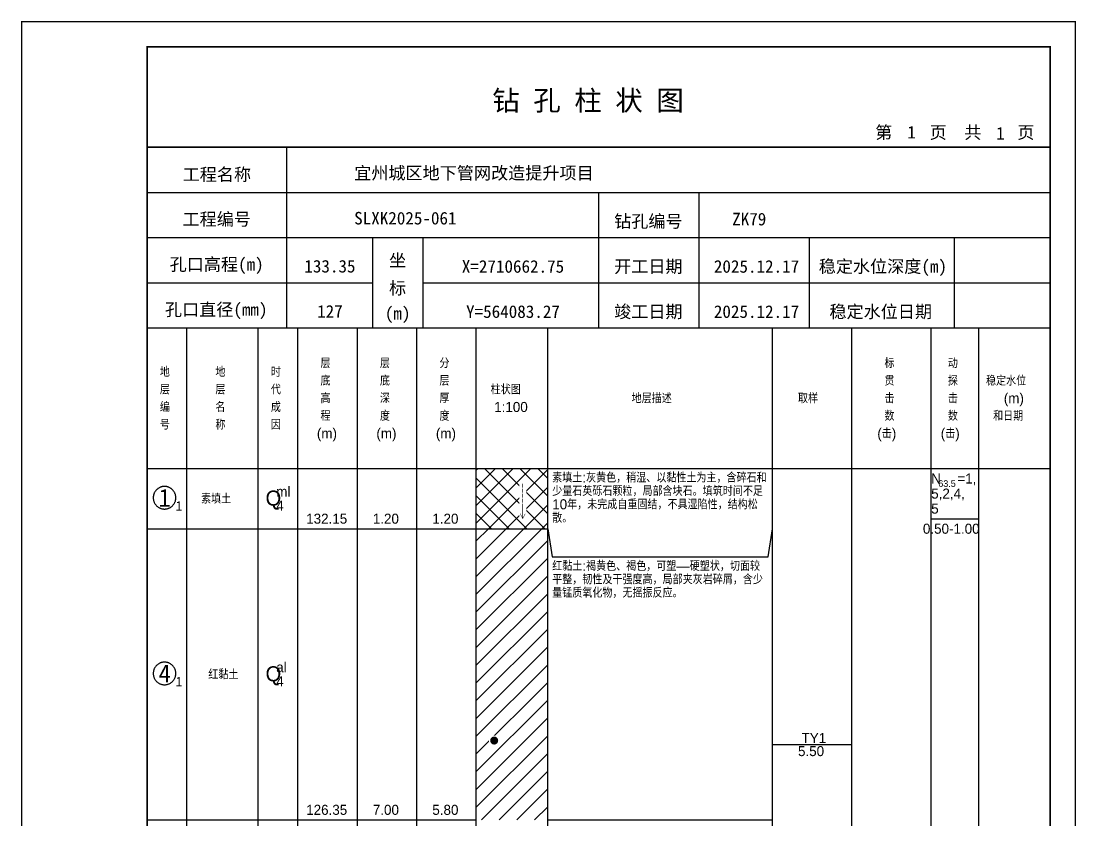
# Model space of a CAD drawing. Header units: millimetres. Extents: x 12489 to 89920, y 4630 to 4927.
# Drawn here: x 54509.3 to 54719.6, y 4767.7 to 4926.8 of the extents above; entities that cross this region are included whole.
import ezdxf
from ezdxf.enums import TextEntityAlignment as Align

# ---------------------------------------------------------------- set-up
doc = ezdxf.new("R2010")
doc.units = ezdxf.units.MM
doc.layers.add('GICAD_QUYANG', color=7, linetype='Continuous')
doc.layers.add('ZZT_TC', color=7, linetype='Continuous')
doc.styles.add('成果图图块', font='', dxfattribs={"height": 2.5})
doc.styles.add('成果图模板', font='')
doc.styles.add('成果图模板标题', font='simhei.ttf')
doc.styles.add('成果图表体', font='Comfont.shx', dxfattribs={"height": 2, "bigfont": 'Hztxt12a.shx'})
doc.styles.get('成果图图块').set_extended_font_data('FangSong_GB2312')
doc.styles.get('成果图模板').set_extended_font_data('FangSong_GB2312')

# ---------------------------------------------------------------- blocks, each defined once
blk = doc.blocks.new('DCBH-1-1-1366', base_point=(0.3, -0.11))
at = {"layer": 'ZZT_TC', "color": 7}
blk.add_polyline3d([(-0.19, 2.31, 0), (-0.3, 2.31, 0), (-0.41, 2.3, 0), (-0.52, 2.29, 0), (-0.63, 2.27, 0), (-0.73, 2.24, 0), (-0.84, 2.21, 0), (-0.95, 2.18, 0), (-1.05, 2.14, 0), (-1.15, 2.09, 0), (-1.25, 2.04, 0), (-1.35, 1.99, 0), (-1.44, 1.93, 0), (-1.53, 1.87, 0), (-1.62, 1.8, 0), (-1.7, 1.73, 0), (-1.78, 1.65, 0), (-1.86, 1.57, 0), (-1.93, 1.49, 0), (-2, 1.4, 0), (-2.06, 1.31, 0), (-2.12, 1.22, 0), (-2.17, 1.12, 0), (-2.22, 1.02, 0), (-2.27, 0.92, 0), (-2.31, 0.82, 0), (-2.34, 0.71, 0), (-2.37, 0.61, 0), (-2.4, 0.5, 0), (-2.41, 0.39, 0), (-2.43, 0.28, 0), (-2.44, 0.17, 0), (-2.44, 0.06, 0), (-2.44, -0.05, 0), (-2.43, -0.16, 0), (-2.41, -0.27, 0), (-2.4, -0.38, 0), (-2.37, -0.49, 0), (-2.34, -0.6, 0), (-2.31, -0.7, 0), (-2.27, -0.8, 0), (-2.22, -0.9, 0), (-2.17, -1, 0), (-2.12, -1.1, 0), (-2.06, -1.19, 0), (-2, -1.28, 0), (-1.93, -1.37, 0), (-1.86, -1.45, 0), (-1.78, -1.53, 0), (-1.7, -1.61, 0), (-1.62, -1.68, 0), (-1.53, -1.75, 0), (-1.44, -1.81, 0), (-1.35, -1.87, 0), (-1.25, -1.93, 0), (-1.15, -1.98, 0), (-1.05, -2.02, 0), (-0.95, -2.06, 0), (-0.84, -2.1, 0), (-0.73, -2.13, 0), (-0.63, -2.15, 0), (-0.52, -2.17, 0), (-0.41, -2.18, 0), (-0.3, -2.19, 0), (-0.19, -2.19, 0), (-0.08, -2.19, 0), (0.03, -2.18, 0), (0.14, -2.17, 0), (0.25, -2.15, 0), (0.36, -2.13, 0), (0.47, -2.1, 0), (0.57, -2.06, 0), (0.67, -2.02, 0), (0.77, -1.98, 0), (0.87, -1.93, 0), (0.97, -1.87, 0), (1.06, -1.81, 0), (1.15, -1.75, 0), (1.24, -1.68, 0), (1.32, -1.61, 0), (1.4, -1.53, 0), (1.48, -1.45, 0), (1.55, -1.37, 0), (1.62, -1.28, 0), (1.68, -1.19, 0), (1.74, -1.1, 0), (1.8, -1, 0), (1.85, -0.9, 0), (1.89, -0.8, 0), (1.93, -0.7, 0), (1.97, -0.6, 0), (2, -0.49, 0), (2.02, -0.38, 0), (2.04, -0.27, 0), (2.05, -0.16, 0), (2.06, -0.05, 0), (2.06, 0.06, 0), (2.06, 0.17, 0), (2.05, 0.28, 0), (2.04, 0.39, 0), (2.02, 0.5, 0), (2, 0.61, 0), (1.97, 0.71, 0), (1.93, 0.82, 0), (1.89, 0.92, 0), (1.85, 1.02, 0), (1.8, 1.12, 0), (1.74, 1.22, 0), (1.68, 1.31, 0), (1.62, 1.4, 0), (1.55, 1.49, 0), (1.48, 1.57, 0), (1.4, 1.65, 0), (1.32, 1.73, 0), (1.24, 1.8, 0), (1.15, 1.87, 0), (1.06, 1.93, 0), (0.97, 1.99, 0), (0.87, 2.04, 0), (0.77, 2.09, 0), (0.67, 2.14, 0), (0.57, 2.18, 0), (0.47, 2.21, 0), (0.36, 2.24, 0), (0.25, 2.27, 0), (0.14, 2.29, 0), (0.03, 2.3, 0), (-0.08, 2.31, 0), (-0.19, 2.31, 0)], dxfattribs=at)
at = {"style": '成果图图块'}
blk.add_text('1', height=3.57, dxfattribs=at).set_placement((-0.16, -1.74), align=Align.CENTER)
blk.add_text('1', height=1.91, dxfattribs=at).set_placement((2.03, -2.53))
blk = doc.blocks.new('DCBH-1-1-1367', base_point=(0.3, -0.11))
at = {"layer": 'ZZT_TC', "color": 7}
blk.add_polyline3d([(-0.19, 2.31, 0), (-0.3, 2.31, 0), (-0.41, 2.3, 0), (-0.52, 2.29, 0), (-0.63, 2.27, 0), (-0.73, 2.24, 0), (-0.84, 2.21, 0), (-0.95, 2.18, 0), (-1.05, 2.14, 0), (-1.15, 2.09, 0), (-1.25, 2.04, 0), (-1.35, 1.99, 0), (-1.44, 1.93, 0), (-1.53, 1.87, 0), (-1.62, 1.8, 0), (-1.7, 1.73, 0), (-1.78, 1.65, 0), (-1.86, 1.57, 0), (-1.93, 1.49, 0), (-2, 1.4, 0), (-2.06, 1.31, 0), (-2.12, 1.22, 0), (-2.17, 1.12, 0), (-2.22, 1.02, 0), (-2.27, 0.92, 0), (-2.31, 0.82, 0), (-2.34, 0.71, 0), (-2.37, 0.61, 0), (-2.4, 0.5, 0), (-2.41, 0.39, 0), (-2.43, 0.28, 0), (-2.44, 0.17, 0), (-2.44, 0.06, 0), (-2.44, -0.05, 0), (-2.43, -0.16, 0), (-2.41, -0.27, 0), (-2.4, -0.38, 0), (-2.37, -0.49, 0), (-2.34, -0.6, 0), (-2.31, -0.7, 0), (-2.27, -0.8, 0), (-2.22, -0.9, 0), (-2.17, -1, 0), (-2.12, -1.1, 0), (-2.06, -1.19, 0), (-2, -1.28, 0), (-1.93, -1.37, 0), (-1.86, -1.45, 0), (-1.78, -1.53, 0), (-1.7, -1.61, 0), (-1.62, -1.68, 0), (-1.53, -1.75, 0), (-1.44, -1.81, 0), (-1.35, -1.87, 0), (-1.25, -1.93, 0), (-1.15, -1.98, 0), (-1.05, -2.02, 0), (-0.95, -2.06, 0), (-0.84, -2.1, 0), (-0.73, -2.13, 0), (-0.63, -2.15, 0), (-0.52, -2.17, 0), (-0.41, -2.18, 0), (-0.3, -2.19, 0), (-0.19, -2.19, 0), (-0.08, -2.19, 0), (0.03, -2.18, 0), (0.14, -2.17, 0), (0.25, -2.15, 0), (0.36, -2.13, 0), (0.47, -2.1, 0), (0.57, -2.06, 0), (0.67, -2.02, 0), (0.77, -1.98, 0), (0.87, -1.93, 0), (0.97, -1.87, 0), (1.06, -1.81, 0), (1.15, -1.75, 0), (1.24, -1.68, 0), (1.32, -1.61, 0), (1.4, -1.53, 0), (1.48, -1.45, 0), (1.55, -1.37, 0), (1.62, -1.28, 0), (1.68, -1.19, 0), (1.74, -1.1, 0), (1.8, -1, 0), (1.85, -0.9, 0), (1.89, -0.8, 0), (1.93, -0.7, 0), (1.97, -0.6, 0), (2, -0.49, 0), (2.02, -0.38, 0), (2.04, -0.27, 0), (2.05, -0.16, 0), (2.06, -0.05, 0), (2.06, 0.06, 0), (2.06, 0.17, 0), (2.05, 0.28, 0), (2.04, 0.39, 0), (2.02, 0.5, 0), (2, 0.61, 0), (1.97, 0.71, 0), (1.93, 0.82, 0), (1.89, 0.92, 0), (1.85, 1.02, 0), (1.8, 1.12, 0), (1.74, 1.22, 0), (1.68, 1.31, 0), (1.62, 1.4, 0), (1.55, 1.49, 0), (1.48, 1.57, 0), (1.4, 1.65, 0), (1.32, 1.73, 0), (1.24, 1.8, 0), (1.15, 1.87, 0), (1.06, 1.93, 0), (0.97, 1.99, 0), (0.87, 2.04, 0), (0.77, 2.09, 0), (0.67, 2.14, 0), (0.57, 2.18, 0), (0.47, 2.21, 0), (0.36, 2.24, 0), (0.25, 2.27, 0), (0.14, 2.29, 0), (0.03, 2.3, 0), (-0.08, 2.31, 0), (-0.19, 2.31, 0)], dxfattribs=at)
at = {"style": '成果图图块'}
blk.add_text('4', height=3.57, dxfattribs=at).set_placement((-0.16, -1.74), align=Align.CENTER)
blk.add_text('1', height=1.91, dxfattribs=at).set_placement((2.03, -2.53))
blk = doc.blocks.new('gkqy1.dwg', base_point=(0.8, 0))
blk.add_wipeout([(-0.2, -0.2), (1.8, -0.2), (1.8, 1.8), (-0.2, 1.8)])
at = {"layer": 'GICAD_QUYANG'}
h = blk.add_hatch(color=7, dxfattribs=at)
edge = h.paths.add_edge_path()
edge.add_arc((0.8, 0.8), 0.8, 0, 360)
blk = doc.blocks.new('zztGLdt.dwg', base_point=(0.5, 0))
blk.add_wipeout([(-0.2, -0.2), (1.2, -0.2), (1.2, 3.2), (-0.2, 3.2)])
at = {"color": 7, "const_width": 0.1}
for points in [[(0.5, 3), (0.5, 0)], [(0, 1), (0.5, 0), (1, 1)]]:
    blk.add_lwpolyline(points, dxfattribs=at)
blk = doc.blocks.new('钻孔柱状图路桥昇龙制图梁世成校核莫家里.dwg192', base_point=(25, 236))
for p, q in [((52.82, 236), (52.82, 272)), ((25, 263), (205, 263)), ((115, 236), (115, 263)), ((135, 236), (135, 263)), ((25, 254), (205, 254)), ((70, 236), (70, 254)), ((80, 236), (80, 254)), ((157, 236), (157, 254)), ((185.95, 236), (185.95, 254)), ((25, 245), (70, 245)), ((80, 245), (205, 245))]:
    blk.add_line(p, q)
for points, const_width in [([(0, 0), (210, 0), (210, 297), (0, 297)], 0.25), ([(25, 5), (205, 5), (205, 292), (25, 292)], 0.3)]:
    blk.add_lwpolyline(points, close=True, dxfattribs=dict(const_width=const_width))
at = {"const_width": 0.3}
for points in [[(25, 272), (205, 272)], [(25, 236), (205, 236)]]:
    blk.add_lwpolyline(points, dxfattribs=at)
for s, height, style, p in [('钻 孔 柱 状 图', 4, '成果图模板标题', (93.8, 279.31)), ('第', 2.5, '成果图模板', (170.12, 273.7)), ('页', 2.5, '成果图模板', (180.96, 273.7)), ('共', 2.5, '成果图模板', (187.88, 273.7)), ('页', 2.5, '成果图模板', (198.44, 273.7)), ('工程名称', 2.5, '成果图模板', (32.07, 265.32)), ('宜州城区地下管网改造提升项目', 2.5, '成果图模板', (66.26, 265.61)), ('工程编号', 2.5, '成果图模板', (32.05, 256.41)), ('SLXK2025-061', 2.5, '成果图模板', (66.26, 256.61)), ('钻孔编号', 2.5, '成果图模板', (118.08, 256)), ('ZK79', 2.5, '成果图模板', (141.61, 256.43)), ('孔口高程(m)', 2.5, '成果图模板', (29.48, 247.41)), ('坐', 2.5, '成果图模板', (73.21, 248.24)), ('开工日期', 2.5, '成果图模板', (118.08, 247)), ('稳定水位深度(m)', 2.5, '成果图模板', (158.86, 247)), ('标', 2.5, '成果图模板', (73.21, 242.7)), ('孔口直径(mm)', 2.5, '成果图模板', (28.54, 238.41)), ('(m) ', 2.5, '成果图模板', (72.38, 237.65)), ('竣工日期', 2.5, '成果图模板', (118.08, 238)), ('稳定水位日期', 2.5, '成果图模板', (160.99, 238))]:
    blk.add_text(s, height=height, dxfattribs=dict(style=style)).set_placement(p)
at = {"style": '成果图模板'}
for s, p in [('1', (177.35, 273.74)), ('1', (195.08, 273.53)), ('133.35', (61.43, 247.04)), ('X=2710662.75', (97.92, 247)), ('2025.12.17', (146.46, 247)), ('127', (61.43, 238.04)), ('Y=564083.27', (97.92, 238)), ('2025.12.17', (146.46, 238))]:
    blk.add_text(s, height=2.5, dxfattribs=at).set_placement(p, align=Align.CENTER)

msp = doc.modelspace()

# ---------------------------------------------------------------- hatches: boundary and pattern name
at = {"linetype": 'Continuous'}
h = msp.add_hatch(dxfattribs=at)
h.set_pattern_fill('GKSTT', scale=0.5, style=0, pattern_type=2)
h.set_pattern_definition([(45, (0, 0), (-1.76776695, 1.76776695), []), (135, (0, 0), (-1.76776695, -1.76776695), [])])
h.paths.add_polyline_path([(54600.06, 4825.71), (54614.29, 4825.71), (54614.29, 4837.71), (54600.06, 4837.71)])
h = msp.add_hatch(dxfattribs=at)
h.set_pattern_fill('GKNXT', scale=0.5, style=0, pattern_type=2)
h.set_pattern_definition([(45, (0, 0), (-1.76776695, 1.76776695), [])])
h.paths.add_polyline_path([(54600.06, 4767.71), (54614.29, 4767.71), (54614.29, 4825.71), (54600.06, 4825.71)])

# ---------------------------------------------------------------- linework, layer by layer
at = {"color": 0}
for p, q in [((54534.45, 4837.71), (54542.35, 4837.71)), ((54534.45, 4825.71), (54534.45, 4837.71)), ((54542.35, 4825.71), (54542.35, 4837.71)), ((54534.45, 4825.71), (54542.35, 4825.71)), ((54534.45, 4825.71), (54542.35, 4825.71)), ((54534.45, 4767.71), (54534.45, 4825.71)), ((54542.35, 4767.71), (54542.35, 4825.71)), ((54534.45, 4767.71), (54542.35, 4767.71))]:
    msp.add_line(p, q, dxfattribs=at)
for points in [[(54534.45, 4865.71), (54542.35, 4865.71)], [(54534.45, 4837.71), (54534.45, 4865.71)], [(54542.35, 4837.71), (54542.35, 4865.71)], [(54542.35, 4865.71), (54556.58, 4865.71)], [(54542.35, 4837.71), (54542.35, 4865.71)], [(54556.58, 4837.71), (54556.58, 4865.71)], [(54556.58, 4865.71), (54564.49, 4865.71)], [(54556.58, 4837.71), (54556.58, 4865.71)], [(54564.49, 4837.71), (54564.49, 4865.71)], [(54564.49, 4865.71), (54576.35, 4865.71)], [(54564.49, 4837.71), (54564.49, 4865.71)], [(54576.35, 4837.71), (54576.35, 4865.71)], [(54576.35, 4865.71), (54588.2, 4865.71)], [(54576.35, 4837.71), (54576.35, 4865.71)], [(54588.2, 4837.71), (54588.2, 4865.71)], [(54588.2, 4865.71), (54600.06, 4865.71)], [(54588.2, 4837.71), (54588.2, 4865.71)], [(54600.06, 4837.71), (54600.06, 4865.71)], [(54600.06, 4865.71), (54614.29, 4865.71)], [(54600.06, 4837.71), (54600.06, 4865.71)], [(54614.29, 4837.71), (54614.29, 4865.71)], [(54614.29, 4865.71), (54659.11, 4865.71)], [(54614.29, 4837.71), (54614.29, 4865.71)], [(54659.11, 4837.71), (54659.11, 4865.71)], [(54659.11, 4865.71), (54674.92, 4865.71)], [(54659.11, 4837.71), (54659.11, 4865.71)], [(54674.92, 4837.71), (54674.92, 4865.71)], [(54674.92, 4865.71), (54690.73, 4865.71)], [(54674.92, 4837.71), (54674.92, 4865.71)], [(54690.73, 4837.71), (54690.73, 4865.71)], [(54690.73, 4865.71), (54700.22, 4865.71)], [(54690.73, 4837.71), (54690.73, 4865.71)], [(54700.22, 4837.71), (54700.22, 4865.71)], [(54700.22, 4865.71), (54714.45, 4865.71)], [(54700.22, 4837.71), (54700.22, 4865.71)], [(54714.45, 4837.71), (54714.45, 4865.71)], [(54534.45, 4837.71), (54542.35, 4837.71)], [(54534.45, 4643.71), (54534.45, 4837.71)], [(54534.45, 4837.71), (54542.35, 4837.71)], [(54542.35, 4643.71), (54542.35, 4837.71)], [(54542.35, 4837.71), (54556.58, 4837.71)], [(54542.35, 4643.71), (54542.35, 4837.71)], [(54542.35, 4837.71), (54556.58, 4837.71)], [(54542.35, 4837.71), (54556.58, 4837.71)], [(54542.35, 4825.71), (54542.35, 4837.71)], [(54556.58, 4643.71), (54556.58, 4837.71)], [(54556.58, 4825.71), (54556.58, 4837.71)], [(54556.58, 4837.71), (54564.49, 4837.71)], [(54556.58, 4643.71), (54556.58, 4837.71)], [(54556.58, 4837.71), (54564.49, 4837.71)], [(54556.58, 4837.71), (54564.49, 4837.71)], [(54556.58, 4825.71), (54556.58, 4837.71)], [(54564.49, 4643.71), (54564.49, 4837.71)], [(54564.49, 4825.71), (54564.49, 4837.71)], [(54564.49, 4837.71), (54576.35, 4837.71)], [(54564.49, 4643.71), (54564.49, 4837.71)], [(54564.49, 4837.71), (54576.35, 4837.71)], [(54564.49, 4837.71), (54576.35, 4837.71)], [(54564.49, 4825.71), (54564.49, 4837.71)], [(54576.35, 4643.71), (54576.35, 4837.71)], [(54576.35, 4825.71), (54576.35, 4837.71)], [(54576.35, 4837.71), (54588.2, 4837.71)], [(54576.35, 4643.71), (54576.35, 4837.71)], [(54576.35, 4837.71), (54588.2, 4837.71)], [(54576.35, 4837.71), (54588.2, 4837.71)], [(54576.35, 4825.71), (54576.35, 4837.71)], [(54588.2, 4643.71), (54588.2, 4837.71)], [(54588.2, 4825.71), (54588.2, 4837.71)], [(54588.2, 4837.71), (54600.06, 4837.71)], [(54588.2, 4643.71), (54588.2, 4837.71)], [(54588.2, 4837.71), (54600.06, 4837.71)], [(54588.2, 4837.71), (54600.06, 4837.71)], [(54588.2, 4825.71), (54588.2, 4837.71)], [(54600.06, 4643.71), (54600.06, 4837.71)], [(54600.06, 4825.71), (54600.06, 4837.71)], [(54600.06, 4837.71), (54614.29, 4837.71)], [(54600.06, 4643.71), (54600.06, 4837.71)], [(54600.06, 4837.71), (54614.29, 4837.71)], [(54614.29, 4643.71), (54614.29, 4837.71)], [(54614.29, 4837.71), (54659.11, 4837.71)], [(54614.29, 4643.71), (54614.29, 4837.71)], [(54614.29, 4837.71), (54659.11, 4837.71)], [(54614.29, 4825.71), (54614.29, 4837.71)], [(54659.11, 4643.71), (54659.11, 4837.71)], [(54659.11, 4825.71), (54659.11, 4837.71)], [(54659.11, 4837.71), (54674.92, 4837.71)], [(54659.11, 4643.71), (54659.11, 4837.71)], [(54659.11, 4837.71), (54674.92, 4837.71)], [(54674.92, 4643.71), (54674.92, 4837.71)], [(54674.92, 4837.71), (54690.73, 4837.71)], [(54674.92, 4643.71), (54674.92, 4837.71)], [(54674.92, 4837.71), (54690.73, 4837.71)], [(54690.73, 4643.71), (54690.73, 4837.71)], [(54690.73, 4837.71), (54700.22, 4837.71)], [(54690.73, 4643.71), (54690.73, 4837.71)], [(54690.73, 4837.71), (54700.22, 4837.71)], [(54690.73, 4837.71), (54700.22, 4837.71)], [(54690.73, 4827.71), (54690.73, 4837.71)], [(54700.22, 4643.71), (54700.22, 4837.71)], [(54700.22, 4827.71), (54700.22, 4837.71)], [(54700.22, 4837.71), (54714.45, 4837.71)], [(54700.22, 4643.71), (54700.22, 4837.71)], [(54700.22, 4837.71), (54714.45, 4837.71)], [(54714.45, 4643.71), (54714.45, 4837.71)], [(54690.73, 4827.71), (54700.22, 4827.71)], [(54542.35, 4825.71), (54556.58, 4825.71)], [(54542.35, 4825.71), (54556.58, 4825.71)], [(54542.35, 4767.71), (54542.35, 4825.71)], [(54556.58, 4767.71), (54556.58, 4825.71)], [(54556.58, 4825.71), (54564.49, 4825.71)], [(54556.58, 4825.71), (54564.49, 4825.71)], [(54556.58, 4767.71), (54556.58, 4825.71)], [(54564.49, 4767.71), (54564.49, 4825.71)], [(54564.49, 4825.71), (54576.35, 4825.71)], [(54564.49, 4825.71), (54576.35, 4825.71)], [(54564.49, 4767.71), (54564.49, 4825.71)], [(54576.35, 4767.71), (54576.35, 4825.71)], [(54576.35, 4825.71), (54588.2, 4825.71)], [(54576.35, 4825.71), (54588.2, 4825.71)], [(54576.35, 4767.71), (54576.35, 4825.71)], [(54588.2, 4767.71), (54588.2, 4825.71)], [(54588.2, 4825.71), (54600.06, 4825.71)], [(54588.2, 4825.71), (54600.06, 4825.71)], [(54588.2, 4767.71), (54588.2, 4825.71)], [(54600.06, 4767.71), (54600.06, 4825.71)], [(54614.29, 4825.71), (54615.19, 4820.11)], [(54614.29, 4767.71), (54614.29, 4825.71)], [(54658.22, 4820.11), (54659.11, 4825.71)], [(54659.11, 4767.71), (54659.11, 4825.71)], [(54615.19, 4820.11), (54658.22, 4820.11)], [(54659.11, 4782.71), (54674.92, 4782.71)], [(54542.35, 4767.71), (54556.58, 4767.71)], [(54556.58, 4767.71), (54564.49, 4767.71)], [(54564.49, 4767.71), (54576.35, 4767.71)], [(54576.35, 4767.71), (54588.2, 4767.71)], [(54588.2, 4767.71), (54600.06, 4767.71)], [(54614.29, 4767.71), (54659.11, 4767.71)]]:
    msp.add_lwpolyline(points, dxfattribs=at)
at = {"color": 7, "flags": 128}
msp.add_lwpolyline([(54600.06, 4825.71), (54614.29, 4825.71)], dxfattribs=at)

# ---------------------------------------------------------------- block references
for name, p in [('DCBH-1-1-1366', (54538.4, 4831.71)), ('DCBH-1-1-1367', (54538.4, 4796.71))]:
    msp.add_blockref(name, p)

# ---------------------------------------------------------------- texts
at = {"color": 0, "style": '成果图表体'}
for s, height, p in [('层', 2, (54569, 4857.71)), ('层', 2, (54580.85, 4857.71)), ('分', 2, (54592.71, 4857.71)), ('标', 2, (54681.41, 4857.71)), ('动', 2, (54694.05, 4857.71)), ('地', 2, (54536.98, 4855.96)), ('地', 2, (54548.05, 4855.96)), ('时', 2, (54559.11, 4855.96)), ('底', 2, (54569, 4854.21)), ('底', 2, (54580.85, 4854.21)), ('层', 2, (54592.71, 4854.21)), ('贯', 2, (54681.41, 4854.21)), ('探', 2, (54694.05, 4854.21)), ('稳定水位', 2, (54701.65, 4854.21)), ('层', 2, (54536.98, 4852.46)), ('层', 2, (54548.05, 4852.46)), ('代', 2, (54559.11, 4852.46)), ('高', 2, (54569, 4850.71)), ('深', 2, (54580.85, 4850.71)), ('厚', 2, (54592.71, 4850.71)), ('柱状图', 2, (54602.91, 4852.46)), ('地层描述', 2, (54631.02, 4850.71)), ('取样', 2, (54664.18, 4850.71)), ('击', 2, (54681.41, 4850.71)), ('击', 2, (54694.05, 4850.71)), ('(m)', 2, (54705.2, 4850.71)), ('编', 2, (54536.98, 4848.96)), ('名', 2, (54548.05, 4848.96)), ('成', 2, (54559.11, 4848.96)), ('1:100', 2, (54603.62, 4848.96)), ('程', 2, (54569, 4847.21)), ('度', 2, (54580.85, 4847.21)), ('度', 2, (54592.71, 4847.21)), ('数', 2, (54681.41, 4847.21)), ('数', 2, (54694.05, 4847.21)), ('和日期', 2, (54703.07, 4847.21)), ('号', 2, (54536.98, 4845.46)), ('称', 2, (54548.05, 4845.46)), ('因', 2, (54559.11, 4845.46)), ('(m)', 2, (54568.28, 4843.71)), ('(m)', 2, (54580.14, 4843.71)), ('(m)', 2, (54592, 4843.71)), ('(击)', 2, (54679.99, 4843.71)), ('(击)', 2, (54692.63, 4843.71)), ('N', 2, (54690.73, 4834.71)), ('=1,', 2, (54695.94, 4834.71)), ('ml', 2, (54560.18, 4832.11)), ('5,2,4,', 2, (54690.73, 4831.71)), ('63.5', 1.333, (54692.15, 4834.04)), ('素填土', 2, (54545.2, 4830.71)), ('Q', 3, (54558.05, 4830.31)), ('4', 2, (54560.18, 4829.31)), ('5', 2, (54690.73, 4828.71)), ('132.15', 2, (54566.15, 4826.71)), ('1.20', 2, (54579.43, 4826.71)), ('1.20', 2, (54591.29, 4826.71)), ('0.50-1.00', 2, (54689.08, 4824.71)), ('红黏土', 2, (54546.63, 4795.71)), ('Q', 3, (54558.05, 4795.31)), ('al', 2, (54560.18, 4797.11)), ('4', 2, (54560.18, 4794.31)), ('TY1', 2, (54664.89, 4783.01)), ('5.50', 2, (54664.18, 4780.41)), ('126.35', 2, (54566.15, 4768.71)), ('7.00', 2, (54579.43, 4768.71)), ('5.80', 2, (54591.29, 4768.71))]:
    msp.add_text(s, height=height, dxfattribs=at).set_placement(p)
at = {"color": 0, "char_height": 2, "width": 43.0292, "attachment_point": 1, "line_spacing_factor": 0.8, "style": '成果图表体'}
for s, insert in [('素填土:灰黄色，稍湿、以黏性土为主，含碎石和少量石英砾石颗粒，局部含块石。填筑时间不足10年，未完成自重固结，不具湿陷性，结构松散。', (54615.19, 4836.91)), ('红黏土:褐黄色、褐色，可塑—硬塑状，切面较平整，韧性及干强度高，局部夹灰岩碎屑，含少量锰质氧化物，无摇振反应。', (54615.19, 4819.31))]:
    msp.add_mtext(s, dxfattribs=dict(at, insert=insert))

# ---------------------------------------------------------------- next in the draw order: block references
for name, p in [('zztGLdt.dwg', (54609.31, 4831.71)), ('gkqy1.dwg', (54603.62, 4782.71))]:
    msp.add_blockref(name, p)

# ---------------------------------------------------------------- next in the draw order: block references
msp.add_blockref('zztGLdt.dwg', (54609.31, 4830.71))

# ---------------------------------------------------------------- next in the draw order: block references
msp.add_blockref('zztGLdt.dwg', (54609.31, 4829.71))

# ---------------------------------------------------------------- next in the draw order: block references
msp.add_blockref('zztGLdt.dwg', (54609.31, 4828.71))

# ---------------------------------------------------------------- next in the draw order: block references
msp.add_blockref('zztGLdt.dwg', (54609.31, 4827.71))

# ---------------------------------------------------------------- next in the draw order: block references
msp.add_blockref('钻孔柱状图路桥昇龙制图梁世成校核莫家里.dwg192', (54534.45, 4865.71))

doc.saveas('drawing.dxf')
